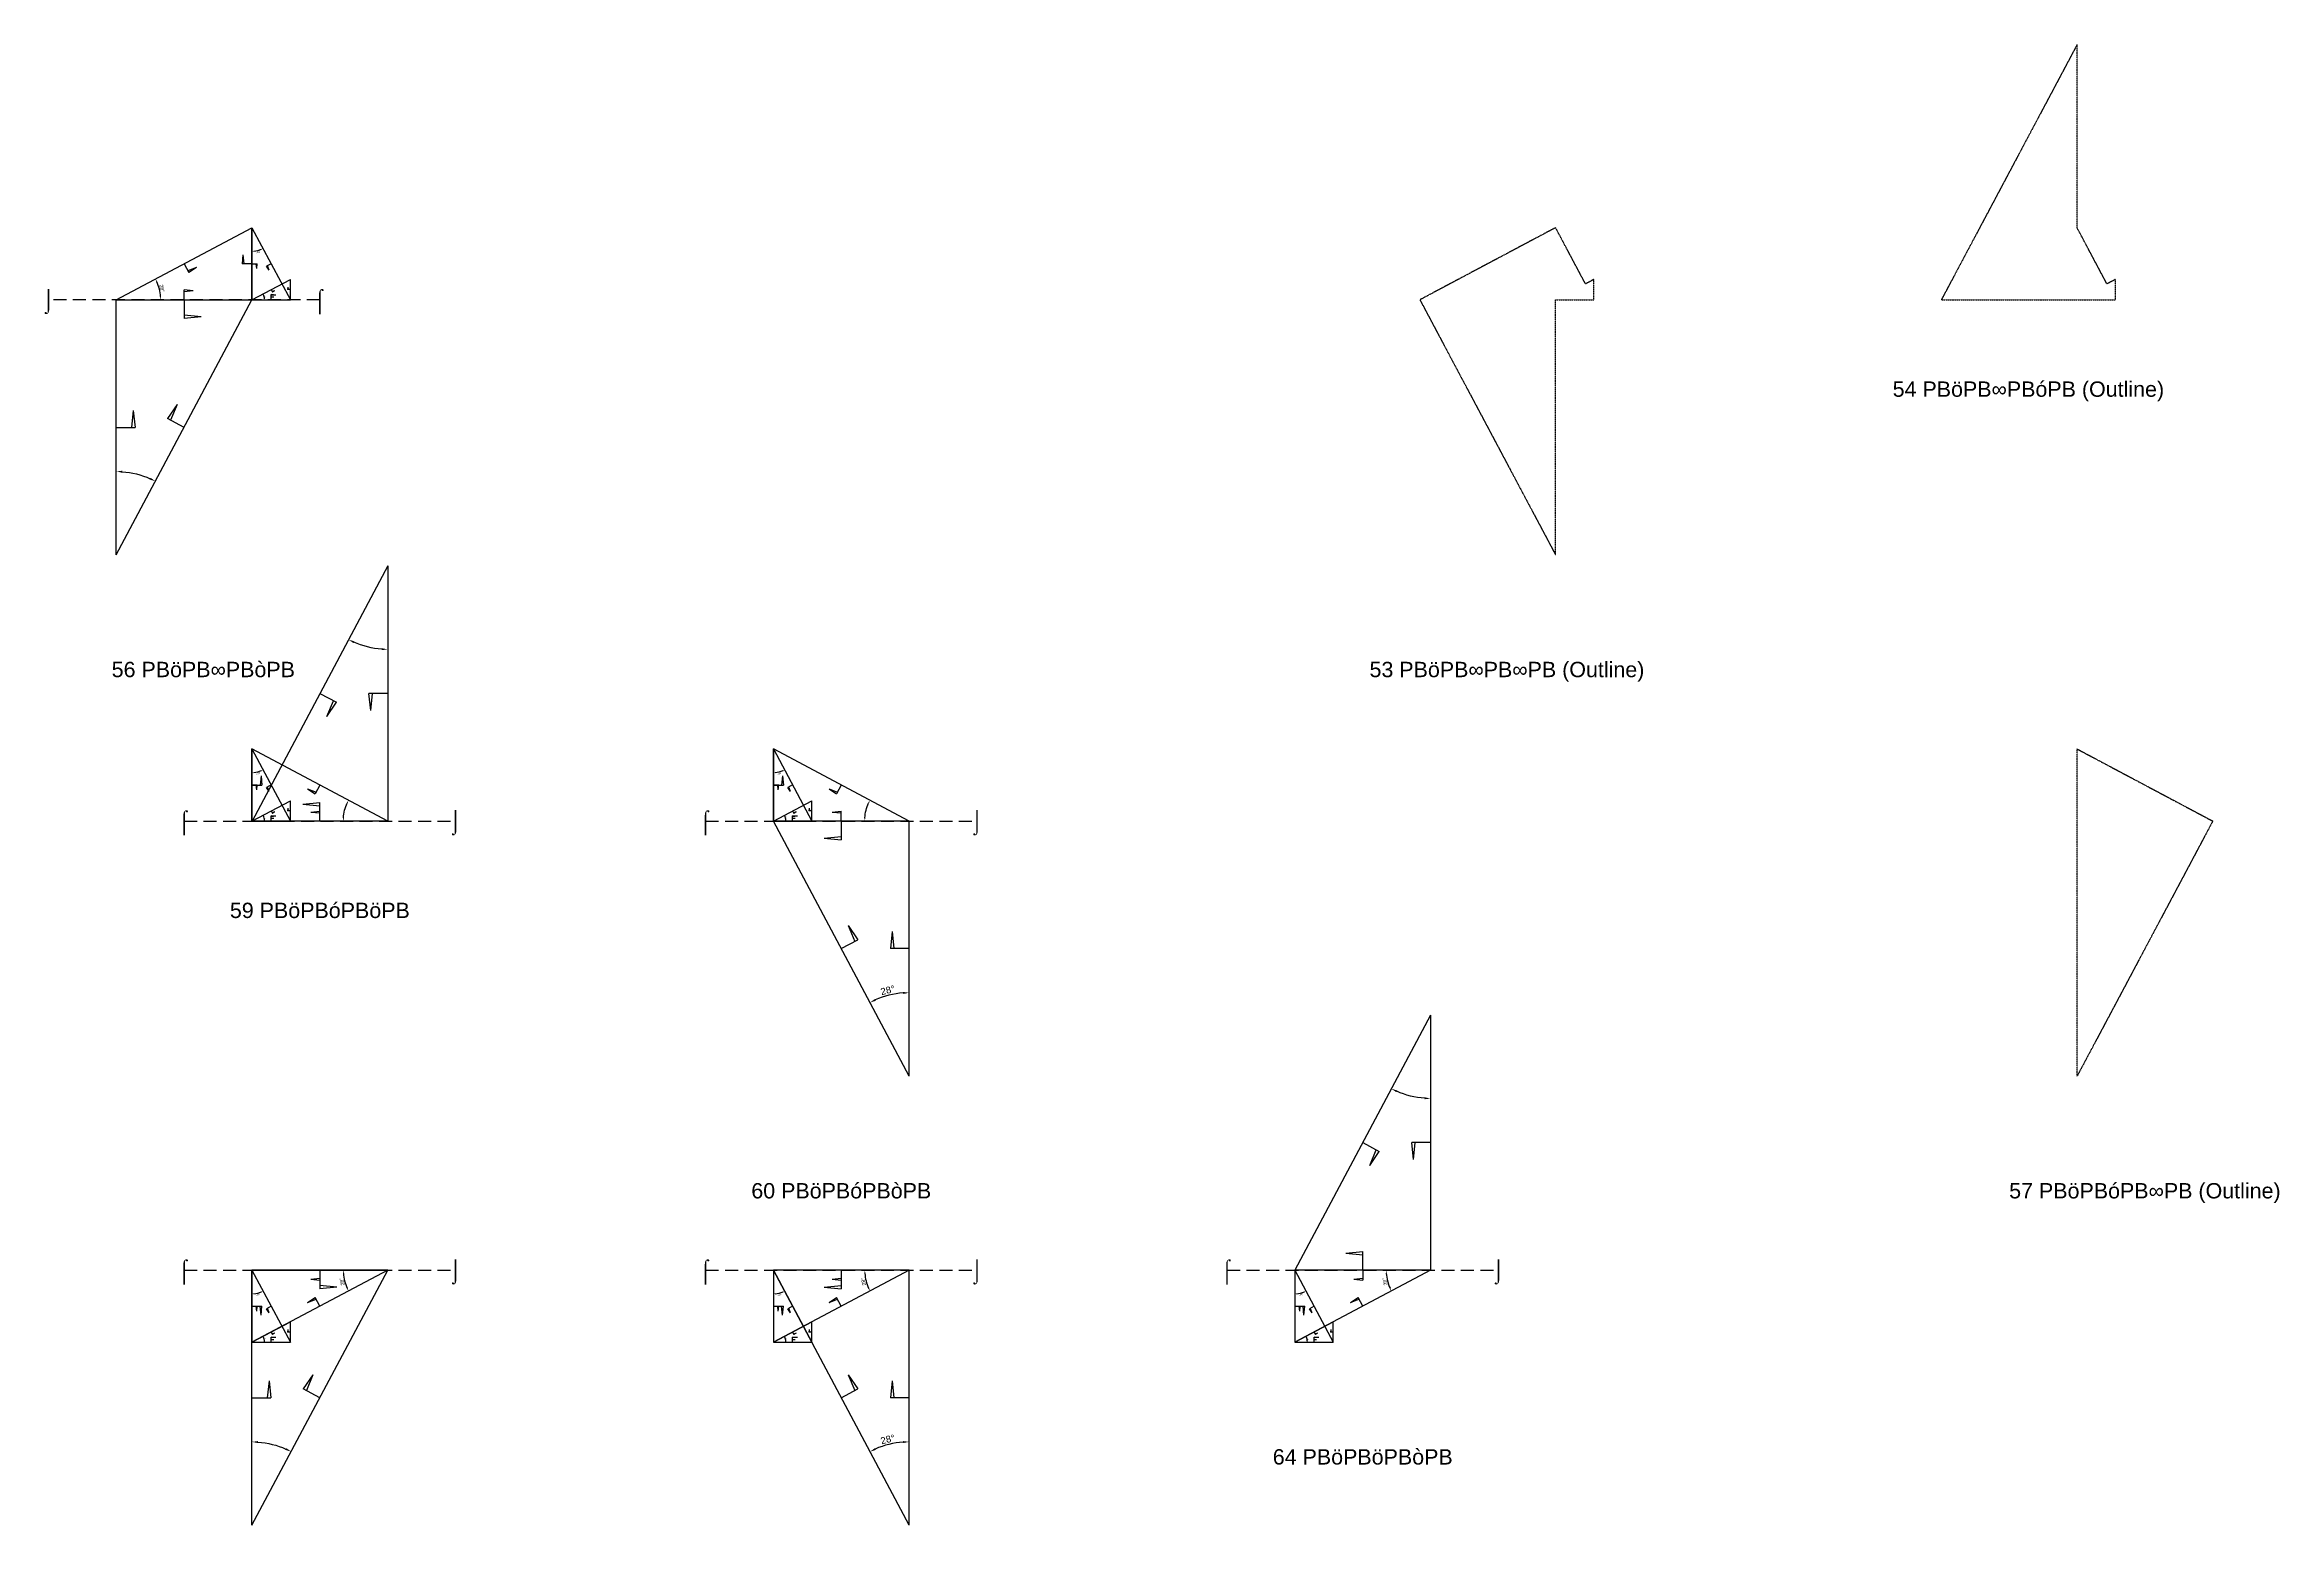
# Model space of a CAD drawing. Header units: millimetres. Extents: x 119083 to 3119777, y -5668141 to 24518.
# Drawn here: x 1069172 to 1942815, y -4336147 to -3757062 of the extents above; entities that cross this region are included whole.
import ezdxf
from ezdxf.enums import TextEntityAlignment as Align

# ---------------------------------------------------------------- set-up
doc = ezdxf.new("R2010")
doc.units = ezdxf.units.MM
doc.header["$PDMODE"] = 35
doc.linetypes.add('DASHED', pattern=[19.05, 12.7, -6.35])
for name, color, linetype in [('BASE', 170, 'Continuous'), ('HYPOTENUSE', 20, 'Continuous'), ('PERPENDICULAR', 90, 'Continuous')]:
    doc.layers.add(name, color=color, linetype=linetype)
doc.styles.add('Arial', font='arial_0.ttf')
doc.dimstyles.new('ISO-25', dxfattribs={"dimtxt": 250, "dimasz": 100, "dimexe": 1.25, "dimexo": 0.625, "dimgap": 100, "dimtad": 1, "dimdec": 0, "dimtxsty": 'Arial', "dimcen": 2.5, "dimadec": 0, "dimazin": 0, "dimtfac": 1, "dimtdec": 0, "dimtmove": 0, "dimatfit": 3, "dimfxl": 1, "dimarcsym": 0})

# ---------------------------------------------------------------- blocks, each defined once
blk = doc.blocks.new('*D9')
at = {"color": 0, "lineweight": -2, "ltscale": 100, "transparency": 16777216}
blk.add_arc((0, 0), 4906, 4.08845, 23.91155, dxfattribs=at)
at = {"color": 0, "ltscale": 100, "transparency": 16777216}
for points in [[(4432, 1963), (4537, 2014), (4332, 2303)], [(4952, 352), (4835, 348), (4906, 0)]]:
    blk.add_solid(points, dxfattribs=at)
at = {"layer": 'Defpoints', "color": 0, "ltscale": 100, "transparency": 16777216}
for p in [(15000, 7976), (0, 0), (0, 0), (4841, 796), (15000, 0)]:
    blk.add_point(p, dxfattribs=at)
at = {"color": 0, "ltscale": 100, "transparency": 16777216, "insert": (5055, 1260), "char_height": 400, "attachment_point": 5, "rotation": 284, "style": 'Arial'}
blk.add_mtext('28°', dxfattribs=at)
blk = doc.blocks.new('SanjoyNathGeometrifyingTrigonometryFundamentalLockedSet')
at = {"color": 242, "linetype": 'DASHED', "ltscale": 100, "true_color": 0xcd2027}
for p, q in [((7500, 3987.8), (8016.4, 3016.6)), ((8852.4, 3574.3), (7922.5, 3193.2)), ((8852.4, 3574.3), (8016.4, 3016.6))]:
    blk.add_line(p, q, dxfattribs=at)
at = {"color": 114, "linetype": 'DASHED', "ltscale": 100, "true_color": 0x139b48}
for p, q in [((14000, 4987.8), (13900, 3987.8)), ((15000, 3987.8), (13900, 3987.8)), ((14000, 4987.8), (14100, 3987.8))]:
    blk.add_line(p, q, dxfattribs=at)
at = {"color": 159, "linetype": 'DASHED', "ltscale": 100, "true_color": 0x22346e}
for p, q in [((7500, 0), (7500, 1100)), ((8500, 1000), (7500, 1100)), ((8500, 1000), (7500, 900))]:
    blk.add_line(p, q, dxfattribs=at)
at = {"layer": 'BASE'}
blk.add_line((0, 0), (15000, 0), dxfattribs=at)
at = {"layer": 'HYPOTENUSE'}
blk.add_line((0, 0), (15000, 7975.6), dxfattribs=at)
at = {"layer": 'PERPENDICULAR'}
blk.add_line((15000, 0), (15000, 7975.6), dxfattribs=at)
at = {"color": 4, "ltscale": 100}
dim = blk.add_angular_dim_2l(base=(4841, 795.6), line1=((0, 0), (15000, 0)), line2=((0, 0), (15000, 7975.6)), dimstyle='ISO-25', override={"dimtxt": 400, "dimasz": 350, "dimgap": 100}, dxfattribs=at)
dim.commit()
dim.dimension.update_dxf_attribs({"geometry": '*D9', "text_midpoint": (5055.4, 1260.5)})

msp = doc.modelspace()

# ---------------------------------------------------------------- linework, layer by layer
at = {"linetype": 'DASHED', "ltscale": 400}
for p, q in [((1176749, -3856847), (1070635, -3856847)), ((1123692, -4060710), (1229806, -4060710)), ((1327555, -4060710), (1433669, -4060710)), ((1123692, -4236362), (1229806, -4236362)), ((1327555, -4236362), (1433669, -4236362)), ((1531417, -4236362), (1637531, -4236362))]:
    msp.add_line(p, q, dxfattribs=at)
at = {"linetype": 'DASHED'}
for points in [[(1863740, -3757062), (1810683, -3856847), (1878740, -3856847), (1878740, -3848872), (1875434, -3850630), (1863740, -3828637)], [(1674877, -3856847), (1674877, -3848872), (1671571, -3850630), (1659877, -3828637), (1606820, -3856847), (1659877, -3956633), (1659877, -3856847)], [(1863740, -4160496), (1863740, -4032499), (1916797, -4060710)]]:
    msp.add_lwpolyline(points, close=True, dxfattribs=at)

# ---------------------------------------------------------------- block references
at = {"linetype": 'DASHED', "ltscale": 100, "yscale": 3.537132037454102, "zscale": 3.537132037454102}
for p, xscale in [((1097164, -3856847), 3.537132037454102), ((1203278, -4060710), -3.537132037454102), ((1407140, -4060710), -3.537132037454102)]:
    msp.add_blockref('SanjoyNathGeometrifyingTrigonometryFundamentalLockedSet', p, dxfattribs=dict(at, xscale=xscale))
at = {"linetype": 'DASHED', "ltscale": 100}
for p, xscale, yscale, zscale, rotation in [((1150221, -3828637), 1.880726465346331, 1.880726465346331, 1.880726465346331, 270), ((1097164, -3956633), -6.652377834264311, 6.652377834264311, 6.652377834264311, 270), ((1203278, -3960924), -6.652377834264311, 6.652377834264311, 6.652377834264311, 90), ((1150221, -4032499), 1.880726465346331, 1.880726465346331, 1.880726465346331, 270), ((1354083, -4032499), 1.880726465346331, 1.880726465346331, 1.880726465346331, 270), ((1407140, -4160496), 6.652377834264311, 6.652377834264311, 6.652377834264311, 90), ((1611003, -4136576), -6.652377834264311, 6.652377834264311, 6.652377834264311, 90), ((1150221, -4236362), 1.880726465346331, 1.880726465346331, 1.880726465346331, 270), ((1203278, -4236362), 3.537132037454102, 3.537132037454102, 3.537132037454102, 180), ((1150221, -4336147), -6.652377834264341, 6.652377834264341, 6.652377834264341, 270), ((1354083, -4236362), 1.880726465346331, 1.880726465346331, 1.880726465346331, 270), ((1407140, -4236362), 3.537132037454102, 3.537132037454102, 3.537132037454102, 180), ((1407140, -4336147), 6.652377834264341, 6.652377834264341, 6.652377834264341, 90), ((1557946, -4236362), 1.880726465346331, 1.880726465346331, 1.880726465346331, 270), ((1611003, -4236362), 3.537132037454102, 3.537132037454102, 3.537132037454102, 180)]:
    msp.add_blockref('SanjoyNathGeometrifyingTrigonometryFundamentalLockedSet', p, dxfattribs=dict(at, xscale=xscale, yscale=yscale, zscale=zscale, rotation=rotation))
at = {"linetype": 'DASHED'}
for p in [(1150221, -3856847), (1150221, -4060710), (1354083, -4060710), (1150221, -4264573), (1354083, -4264573), (1557946, -4264573)]:
    msp.add_blockref('SanjoyNathGeometrifyingTrigonometryFundamentalLockedSet', p, dxfattribs=at)

# ---------------------------------------------------------------- texts
at = {"linetype": 'DASHED', "ltscale": 100, "style": 'Arial'}
for s, p in [('⌡', (1070635, -3856847)), ('⌠', (1176749, -3856847)), ('54 PBöPB∞PBóPB (Outline)', (1844711, -3891772)), ('56 PBöPB∞PBòPB', (1131192, -4001432)), ('53 PBöPB∞PB∞PB (Outline)', (1640849, -4001432)), ('⌠', (1123692, -4060710)), ('⌡', (1229806, -4060710)), ('⌠', (1327555, -4060710)), ('⌡', (1433669, -4060710)), ('59 PBöPBóPBöPB', (1176749, -4095635)), ('60 PBöPBóPBòPB', (1380612, -4205294)), ('57 PBöPBóPB∞PB (Outline)', (1890268, -4205294)), ('⌠', (1123692, -4236362)), ('⌡', (1229806, -4236362)), ('⌠', (1327555, -4236362)), ('⌡', (1433669, -4236362)), ('⌠', (1531417, -4236362)), ('⌡', (1637531, -4236362)), ('64 PBöPBöPBòPB', (1584474, -4309371))]:
    msp.add_text(s, height=6000, dxfattribs=at).set_placement(p, align=Align.MIDDLE_CENTER)

doc.saveas('drawing.dxf')
